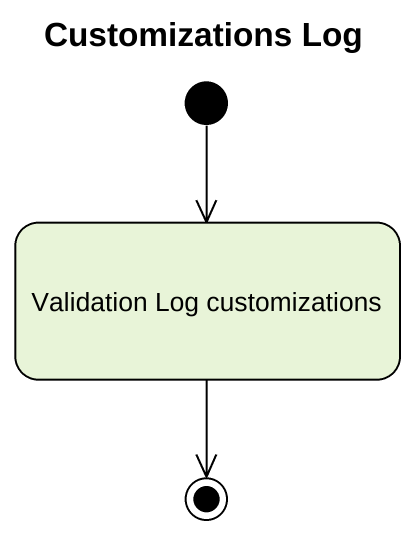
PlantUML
@startuml
title Customizations Log
hide empty description
state "Validation Log customizations" as Validation_Log
[*] --> Validation_Log
Validation_Log --> [*]
@enduml
